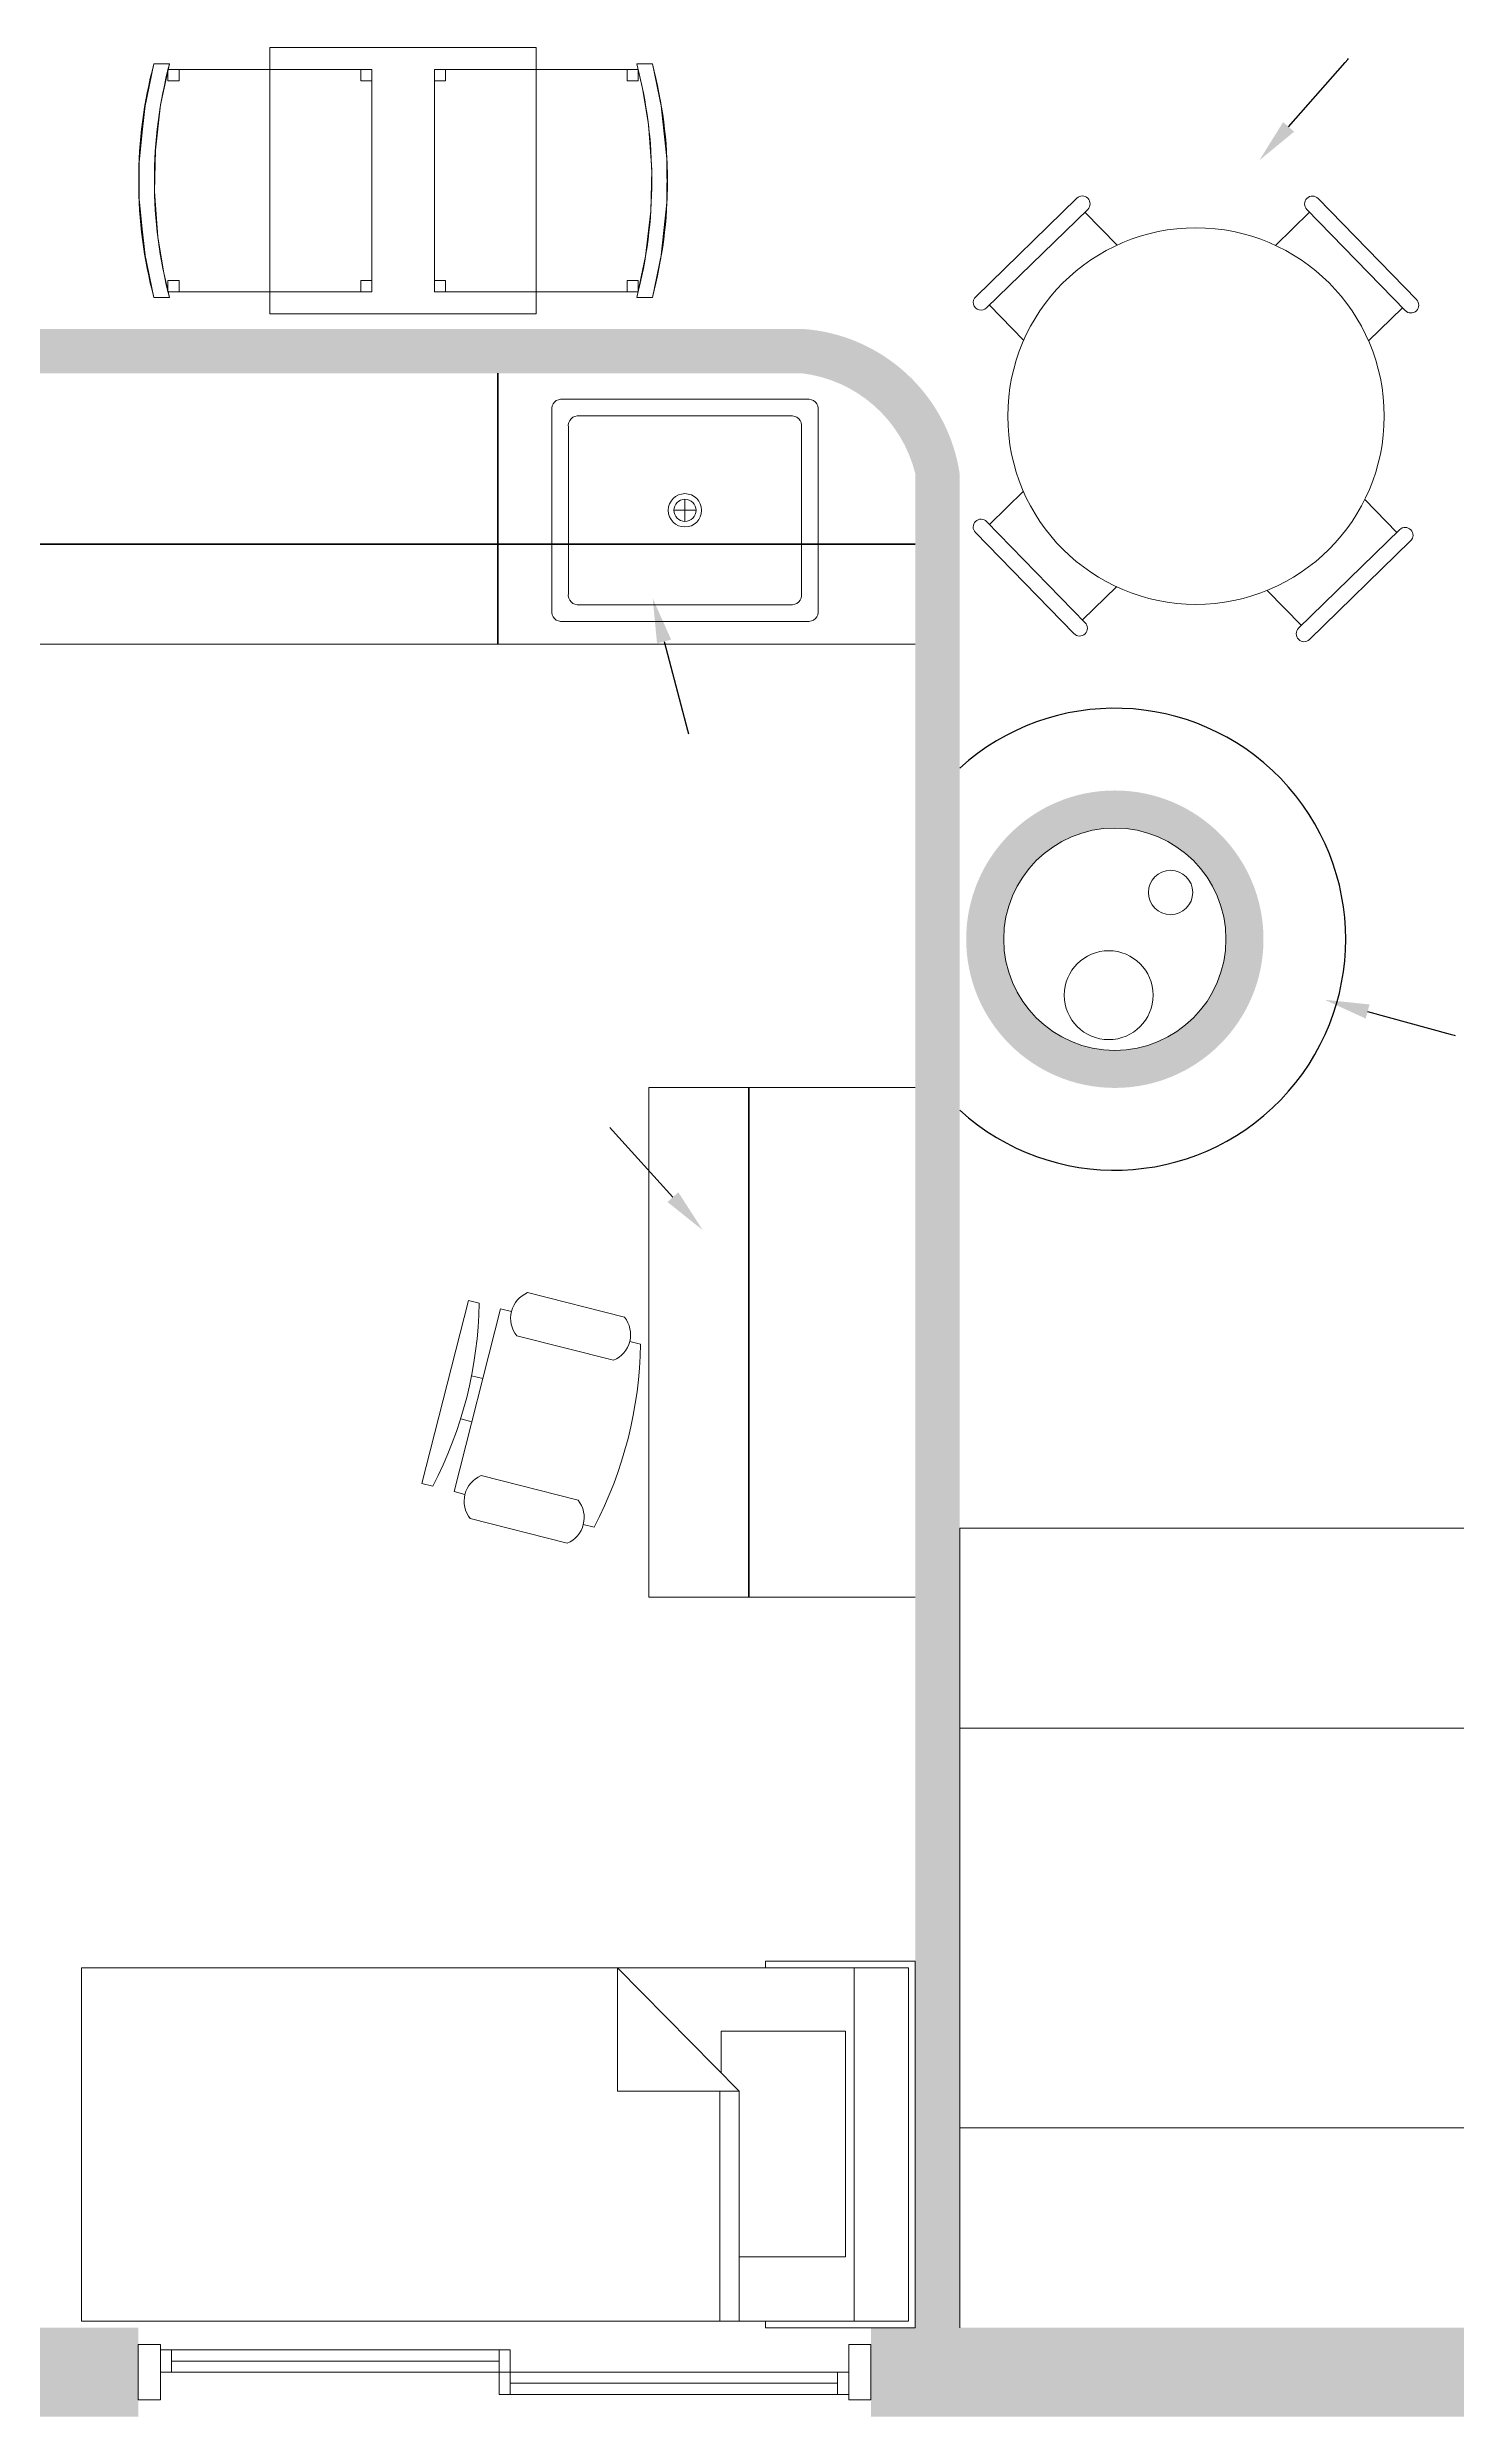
# Model space of a CAD drawing. Header units: inches. Extents: x 537 to 4774, y -1781 to 1418.
# Drawn here: x 3786 to 4104, y -1072 to -539 of the extents above; entities that cross this region are included whole.
import ezdxf
from ezdxf import colors
from ezdxf.entities.mleader import LeaderData, LeaderLine
from ezdxf.math import Vec2, Vec3

# ---------------------------------------------------------------- set-up
doc = ezdxf.new("R2010")
doc.units = ezdxf.units.IN
doc.header["$MEASUREMENT"] = 0
doc.layers.add('01-Text 1 150 int', color=250, linetype='Continuous')
for name, color, linetype, lineweight, true_color in [('DOOR WINDOW 1 150', 7, 'Continuous', 13, 0x666666), ('FURNITURE K 1 150', 7, 'Continuous', 13, 0x93979a), ('HATCH K 1 150', 7, 'Continuous', 0, 0xc9c9c9)]:
    doc.layers.add(name, color=color, linetype=linetype, lineweight=lineweight, true_color=true_color)
doc.layers.add('SEGMENTED 1 150', color=253, linetype='Continuous', lineweight=35)
doc.layers.add('WALL 1 150', color=7, linetype='Continuous', lineweight=25)
doc.styles.add('ATTR', font='romans.shx', dxfattribs={"width": 0.8, "height": 1.44008})
doc.styles.get("Standard").update_dxf_attribs({"font": 'arial.ttf'})

# ---------------------------------------------------------------- blocks, each defined once
blk = doc.blocks.new('UTILITY_SINK')
for p, q in [((-0.999995, -10), (1.000005, -10)), ((0.000005, -11), (0.000005, -9))]:
    blk.add_line(p, q)
for points in [[(-10.999995, 0), (10.999995, 0)], [(-11.999995, -19), (-11.999995, -1)], [(-9.499995, -1.5), (9.499995, -1.5)], [(11.999995, -1), (11.999995, -19)], [(-10.499995, -17.5), (-10.499995, -2.5)], [(10.499995, -2.5), (10.499995, -17.5)], [(9.499995, -18.5), (-9.499995, -18.5)], [(10.999995, -20), (-10.999995, -20)]]:
    blk.add_lwpolyline(points)
for radius in [1.5, 1]:
    blk.add_circle((0.000005, -10), radius)
for centre, start, end in [((-11.124995, -0.875), 81.8699, 188.1301), ((11.124995, -0.875), 351.8699, 98.1301), ((-9.624995, -2.375), 81.8699, 188.1301), ((9.624995, -2.375), 351.8699, 98.1301), ((-11.124995, -19.125), 171.8699, 278.1301), ((-9.624995, -17.625), 171.8699, 278.1301), ((9.624995, -17.625), 261.8699, 8.130102), ((11.124995, -19.125), 261.8699, 8.130102)]:
    blk.add_arc(centre, 0.883883, start, end)
at = {"style": 'ATTR', "width": 0.8, "flags": 9}
blk.add_attdef('ESTCODE', (0, 0), '', height=0.000048, dxfattribs=at)
blk = doc.blocks.new('FOLDING_BED')
at = {"linetype": 'Continuous'}
for p, q in [((0.75, -0.75), (40.5, -0.75)), ((0.75, -0.75), (0.75, -16.875)), ((40.5, -0.75), (40.5, -16.875)), ((7.995, -19.835), (7.995, -7.8672)), ((7.9984, -7.875), (33.375, -7.875)), ((33.375, -7.875), (33.375, -21.875)), ((0.7512, -19.835), (26.6165, -19.835)), ((26.6165, -19.835), (26.6165, -33.515)), ((40.5015, -33.515), (26.6165, -19.835)), ((26.6165, -21.995), (0.7512, -21.995)), ((33.375, -21.875), (28.687, -21.875)), ((26.6165, -33.515), (40.5015, -33.515))]:
    blk.add_line(p, q, dxfattribs=at)
blk.add_lwpolyline([(0.75, -16.875), (0, -16.875), (0, 0), (41.25, 0), (41.25, -16.875), (40.5, -16.875)], dxfattribs=at)
blk.add_lwpolyline([(0.75, -93.87503), (0.75, -6.875), (40.5, -6.875), (40.5, -93.87503)], close=True, dxfattribs=at)
at = {"style": 'ATTR', "width": 0.8, "flags": 9}
blk.add_attdef('ESTCODE', (0, 0), '', height=0.02407, dxfattribs=at)
blk = doc.blocks.new('DESK_CHAIR')
at = {"linetype": 'Continuous'}
for p, q in [((-8.5, 0), (-8.5, -1)), ((-8.5, 0), (8.5, 0)), ((8.5, 0), (8.5, -1)), ((-2, -3), (-2, -1.9355)), ((2, -1.9576), (2, -3)), ((-8.5, -3), (-8.5, -4)), ((-8.5, -3), (8.5, -3)), ((8.5, -3), (8.5, -4)), ((-10.5, -5), (-10.5, -14)), ((-6.5, -14), (-6.5, -5)), ((6.5, -5), (6.5, -14)), ((10.5, -14), (10.5, -5)), ((-8.5, -15), (-8.5, -16)), ((8.5, -15), (8.5, -16))]:
    blk.add_line(p, q, dxfattribs=at)
for centre, radius, start, end in [((0, 34.625), 36.625, 256.5803, 283.4197), ((-8.5, -6.5), 2.5, 36.8699, 143.1301), ((8.5, -6.5), 2.5, 36.8699, 143.1301), ((-8.5, -12.5), 2.5, 216.8699, 323.1301), ((8.5, -12.5), 2.5, 216.8699, 323.1301), ((0, 19.625), 36.625, 256.5803, 283.4197)]:
    blk.add_arc(centre, radius, start, end, dxfattribs=at)
at = {"style": 'ATTR', "width": 0.8, "flags": 9}
blk.add_attdef('ESTCODE', (0, 0), '', height=0.0042, dxfattribs=at)
blk = doc.blocks.new('48_ROUND_DINING_TABLE')
at = {"linetype": 'Continuous'}
for p, q in [((-9, 30.500002), (9, 30.500002)), ((-9, 28.500002), (9, 28.500002)), ((-8.5, 28.500002), (-8.5, 22.461628)), ((8.5, 28.500002), (8.5, 22.456048)), ((-30.5, 8.499998), (-30.5, -9.500002)), ((-28.5, 8.499998), (-28.5, -9.500002)), ((-28.5, 7.999998), (-22.6333, 7.999998)), ((28.5, 7.999998), (22.6216, 7.999998)), ((28.5, 8.499998), (28.5, -9.500002)), ((30.5, 8.499998), (30.5, -9.500002)), ((-28.5, -9.000002), (-22.2475, -9.000002)), ((28.5, -9.000002), (22.2585, -9.000002)), ((-8.5, -28.500002), (-8.5, -22.441392)), ((8.5, -28.500002), (8.5, -22.451162)), ((-9, -28.500002), (9, -28.500002)), ((-9, -30.500002), (9, -30.500002))]:
    blk.add_line(p, q, dxfattribs=at)
blk.add_circle((0, -0.000002), 24, dxfattribs=at)
for centre, start, end in [((-9, 29.500002), 90, 270), ((9, 29.500002), 270, 90), ((-29.5, 8.499998), 0, 180), ((29.5, 8.499998), 0.0000025, 180), ((-29.5, -9.500002), 180, 0), ((29.5, -9.500002), 180, 0.0000025), ((-9, -29.500002), 90, 270), ((9, -29.500002), 270, 90)]:
    blk.add_arc(centre, 1, start, end, dxfattribs=at)
at = {"style": 'ATTR', "width": 0.8, "flags": 9}
blk.add_attdef('ESTCODE', (0, 0), '', height=0.01525, dxfattribs=at)

msp = doc.modelspace()

# ---------------------------------------------------------------- hatches: boundary and pattern name
at = {"layer": 'WALL 1 150'}
h = msp.add_hatch(color=256, dxfattribs=at)
h.paths.add_polyline_path([(4121.6, -1052.3), (4121.6, -1072.3), (3971.6, -1072.3), (3971.6, -1052.3), (3981.6, -1052.3)])
h.paths.add_polyline_path([(3806.6, -1052.3), (3806.6, -1072.3), (3536.6, -1072.3), (3536.6, -1052.3)])
h.paths.add_polyline_path([(3991.6, -634.87), (3991.6, -1052.3), (3981.6, -1052.3), (3981.6, -969.8), (3981.6, -634.87, 0.311785), (3956.05, -612.3), (3542.53, -612.3), (3542.53, -679.92), (3535.03, -679.92), (3535.03, -602.3), (3956.05, -602.3, -0.35244)])
h.paths.add_polyline_path([(3692.28, -779.92), (3692.28, -787.42), (3544.1, -787.42), (3544.1, -1052.3), (3536.6, -1052.3), (3536.6, -779.92)], flags=17)
h.paths.add_polyline_path([(3371.6, -1052.3), (3371.6, -1072.3), (3221.6, -1072.3), (3221.6, -1052.3)])
h = msp.add_hatch(color=256, dxfattribs=at)
edge = h.paths.add_edge_path()
edge.add_arc((4026.55, -739.7), 33.48, 90, 450, ccw=False)
edge = h.paths.add_edge_path(flags=16)
edge.add_arc((4026.55, -739.7), 25.03, 90, 450, ccw=False)

# ---------------------------------------------------------------- linework, layer by layer
at = {"layer": 'DOOR WINDOW 1 150', "linetype": 'Continuous'}
for p, q in [((3814.1, -1062.3), (3814.1, -1057.3)), ((3814.1, -1059.8), (3887.85, -1059.8)), ((3887.85, -1062.3), (3887.85, -1057.3)), ((3890.35, -1067.3), (3890.35, -1062.3)), ((3890.35, -1064.8), (3964.1, -1064.8)), ((3964.1, -1067.3), (3964.1, -1062.3))]:
    msp.add_line(p, q, dxfattribs=at)
for points in [[(3811.6, -1056.05), (3806.6, -1056.05), (3806.6, -1068.55), (3811.6, -1068.55)], [(3966.6, -1056.05), (3971.6, -1056.05), (3971.6, -1068.55), (3966.6, -1068.55)], [(3811.6, -1062.3), (3811.6, -1057.3), (3890.35, -1057.3), (3890.35, -1062.3)], [(3887.85, -1067.3), (3887.85, -1062.3), (3966.6, -1062.3), (3966.6, -1067.3)]]:
    msp.add_lwpolyline(points, close=True, dxfattribs=at)
at = {"layer": 'FURNITURE K 1 150'}
for p, q in [((3981.6, -673.29), (3692.35, -673.29)), ((3921.6, -773.05), (3921.6, -887.82)), ((3921.6, -773.05), (3981.6, -773.05)), ((3991.6, -1052.3), (3991.6, -872.3)), ((4111.6, -872.3), (3991.6, -872.3)), ((3921.6, -887.82), (3981.6, -887.82)), ((4111.6, -917.3), (3991.6, -917.3)), ((3991.6, -1007.3), (4111.6, -1007.3))]:
    msp.add_line(p, q, dxfattribs=at)
for centre, radius in [((4026.55, -739.7), 25.03), ((4039.1, -729.18), 5), ((4025.17, -752.3), 10)]:
    msp.add_circle(centre, radius, dxfattribs=at)
at = {"layer": 'HATCH K 1 150'}
for p, q in [((3808.19, -551.45, 47.5), (3810.11, -542.63, 47.5)), ((3810.11, -542.63, 47.5), (3813.63, -542.63, 47.5)), ((3813.63, -542.63), (3810.11, -542.63)), ((3813.63, -542.63, 47.5), (3811.64, -551.9, 47.5)), ((3813.63, -542.63, 47.5), (3811.64, -551.9, 47.5)), ((3896.25, -538.93), (3836.25, -538.93)), ((3836.25, -538.93), (3836.25, -598.93)), ((3856.7, -543.93), (3836.25, -543.93)), ((3859.2, -543.93, 47.5), (3859.2, -593.93, 47.5)), ((3859.2, -543.93), (3859.2, -593.93)), ((3873.29, -593.93, 47.5), (3873.29, -543.93, 47.5)), ((3873.29, -593.93), (3873.29, -543.93)), ((3896.25, -543.93, 47.5), (3875.79, -543.93)), ((3896.25, -598.93), (3896.25, -538.93)), ((3896.25, -543.93, 47.5), (3919.2, -543.93, 47.5)), ((3896.25, -543.93), (3919.2, -543.93)), ((3920.16, -548.16, 50), (3918.86, -542.63, 50)), ((3920.16, -548.16, 50), (3918.86, -542.63, 50)), ((3918.86, -542.63, 50), (3922.39, -542.63, 50)), ((3918.86, -542.63, 2.5), (3922.39, -542.63, 2.5)), ((3922.39, -542.63, 50), (3924.53, -552.81, 50)), ((3921.49, -556.25, 50), (3920.16, -548.16, 50)), ((3921.49, -556.25, 50), (3920.16, -548.16, 50)), ((3806.82, -563.92, 47.5), (3808.19, -551.45, 47.5)), ((3811.64, -551.9, 47.5), (3810.45, -562.08, 47.5)), ((3811.64, -551.9, 47.5), (3810.45, -562.08, 47.5)), ((3924.53, -552.81, 50), (3925.71, -564.79, 50)), ((3922.24, -566.46, 50), (3921.49, -556.25, 50)), ((3922.24, -566.46, 50), (3921.49, -556.25, 50)), ((3806.78, -573.07, 47.5), (3806.82, -563.92, 47.5)), ((3810.45, -562.08, 47.5), (3810.25, -571.4, 47.5)), ((3810.45, -562.08, 47.5), (3810.25, -571.4, 47.5)), ((3925.71, -564.79, 50), (3925.67, -573.94, 50)), ((3922.05, -575.79, 50), (3922.24, -566.46, 50)), ((3922.05, -575.79, 50), (3922.24, -566.46, 50)), ((3807.97, -585.05, 47.5), (3806.78, -573.07, 47.5)), ((3810.25, -571.4, 47.5), (3811, -581.61, 47.5)), ((3810.25, -571.4, 47.5), (3811, -581.61, 47.5)), ((3920.86, -585.96, 50), (3922.05, -575.79, 50)), ((3920.86, -585.96, 50), (3922.05, -575.79, 50)), ((3925.67, -573.94, 50), (3924.3, -586.41, 50)), ((3810.11, -595.23, 47.5), (3807.97, -585.05, 47.5)), ((3811, -581.61, 47.5), (3812.33, -589.7, 47.5)), ((3811, -581.61, 47.5), (3812.33, -589.7, 47.5)), ((3918.86, -595.23, 50), (3920.86, -585.96, 50)), ((3918.86, -595.23, 50), (3920.86, -585.96, 50)), ((3924.3, -586.41, 50), (3922.39, -595.23, 50)), ((3812.33, -589.7, 47.5), (3813.63, -595.23, 47.5)), ((3812.33, -589.7, 47.5), (3813.63, -595.23, 47.5)), ((3813.63, -595.23, 47.5), (3810.11, -595.23, 47.5)), ((3813.63, -595.23), (3810.11, -595.23)), ((3856.7, -593.93), (3836.25, -593.93)), ((3896.25, -593.93, 47.5), (3875.79, -593.93)), ((3919.2, -593.93, 47.5), (3896.25, -593.93, 47.5)), ((3919.2, -593.93), (3896.25, -593.93)), ((3922.39, -595.23, 50), (3918.86, -595.23, 50)), ((3918.86, -595.23, 2.5), (3922.39, -595.23, 2.5)), ((3896.25, -598.93), (3836.25, -598.93))]:
    msp.add_line(p, q, dxfattribs=at)
for centre, start, end in [((3909.88, -568.93), 165.2322, 194.7678), ((3913.4, -568.93), 165.2322, 194.7678), ((3819.09, -568.93, 2.5), 345.2322, 14.7678), ((3822.61, -568.93, 2.5), 345.2322, 14.7678)]:
    msp.add_arc(centre, 103.18, start, end, dxfattribs=at)
for points, invisible_edges in [([(3813.63, -542.63, 47.5), (3811.64, -551.9, 47.5), (3807.97, -552.81, 47.5), (3810.11, -542.63, 47.5)], 2), ([(3807.97, -552.81, 92.5), (3811.64, -551.9, 92.5), (3813.63, -542.63, 92.5), (3810.11, -542.63, 92.5)], 3), ([(3811.64, -551.9, 47.5), (3813.29, -543.93, 47.5), (3859.2, -543.93, 47.5), (3859.2, -593.93, 47.5)], 8), ([(3836.25, -543.93), (3813.29, -543.93, 50), (3811.64, -551.9, 50), (3859.2, -593.93, 50)], 12), ([(3873.29, -543.93, 47.5), (3920.16, -548.16, 47.5), (3921.49, -556.25, 47.5), (3873.29, -543.93, 47.5)], 5), ([(3873.29, -543.93, 47.5), (3921.49, -556.25, 47.5), (3922.24, -566.46, 47.5), (3873.29, -543.93, 47.5)], 5), ([(3896.25, -593.93, 50), (3919.2, -593.93, 50), (3920.86, -585.96, 50), (3873.29, -543.93, 50)], 12), ([(3873.29, -543.93, 50), (3922.05, -575.79, 50), (3922.24, -566.46, 50), (3873.29, -543.93, 50)], 5), ([(3920.86, -585.96, 52.5), (3922.05, -575.79, 52.5), (3873.29, -543.93, 52.5), (3920.86, -585.96, 52.5)], 6), ([(3896.25, -543.93, 47.5), (3919.2, -543.93, 47.5), (3920.16, -548.16, 47.5), (3896.25, -543.93, 47.5)], 4), ([(3920.16, -548.16, 50), (3919.2, -543.93, 50), (3896.25, -543.93, 50)], 12), ([(3920.16, -548.16, 50), (3918.86, -542.63, 50), (3922.39, -542.63, 50), (3920.16, -548.16, 50)], 4), ([(3922.39, -542.63, 95), (3918.86, -542.63, 95), (3920.16, -548.16, 95)], 12), ([(3921.49, -556.25, 50), (3920.16, -548.16, 50), (3922.39, -542.63, 50), (3924.3, -551.45, 50)], 10), ([(3810.45, -562.08, 47.5), (3806.78, -564.79, 47.5), (3807.97, -552.81, 47.5), (3811.64, -551.9, 47.5)], 5), ([(3811.64, -551.9, 50), (3810.45, -562.08, 50), (3859.2, -593.93, 50), (3811.64, -551.9, 50)], 6), ([(3924.3, -551.45, 95), (3921.49, -556.25, 95), (3922.24, -566.46, 95), (3925.67, -563.92, 95)], 5), ([(3806.82, -573.94, 92.5), (3810.25, -571.4, 92.5), (3810.45, -562.08, 92.5), (3806.78, -564.79, 92.5)], 5), ([(3859.2, -593.93, 50), (3810.45, -562.08, 50), (3810.25, -571.4, 50), (3859.2, -593.93, 50)], 5), ([(3925.67, -563.92, 95), (3922.24, -566.46, 95), (3922.05, -575.79, 95), (3925.71, -573.07, 95)], 5), ([(3808.19, -586.41, 92.5), (3811, -581.61, 92.5), (3810.25, -571.4, 92.5), (3806.82, -573.94, 92.5)], 5), ([(3859.2, -593.93, 47.5), (3811, -581.61, 47.5), (3810.25, -571.4, 47.5), (3859.2, -593.93, 47.5)], 5), ([(3922.05, -575.79, 50), (3925.71, -573.07, 50), (3924.53, -585.05, 50), (3920.86, -585.96, 50)], 5), ([(3811, -581.61, 47.5), (3812.33, -589.7, 47.5), (3810.11, -595.23, 47.5), (3808.19, -586.41, 47.5)], 10), ([(3859.2, -593.93, 47.5), (3812.33, -589.7, 47.5), (3811, -581.61, 47.5), (3859.2, -593.93, 47.5)], 5), ([(3918.86, -595.23, 50), (3920.86, -585.96, 50), (3924.53, -585.05, 50), (3922.39, -595.23, 50)], 2), ([(3924.53, -585.05, 95), (3920.86, -585.96, 95), (3918.86, -595.23, 95), (3922.39, -595.23, 95)], 3), ([(3812.33, -589.7, 47.5), (3813.63, -595.23, 47.5), (3810.11, -595.23, 47.5), (3812.33, -589.7, 47.5)], 4), ([(3810.11, -595.23, 92.5), (3813.63, -595.23, 92.5), (3812.33, -589.7, 92.5)], 12), ([(3836.25, -593.93, 47.5), (3813.29, -593.93, 47.5), (3812.33, -589.7, 47.5), (3836.25, -593.93, 47.5)], 4)]:
    msp.add_3dface(points, dxfattribs=dict(at, invisible_edges=invisible_edges))
for points in [[(3815.79, -543.93), (3813.29, -543.93), (3813.29, -543.93, 47.5), (3815.79, -543.93, 47.5)], [(3815.79, -543.93), (3815.79, -543.93), (3813.29, -543.93), (3815.79, -543.93)], [(3813.29, -543.93), (3813.29, -546.43), (3813.29, -546.43, 47.5), (3813.29, -543.93, 47.5)], [(3815.79, -543.93), (3815.79, -546.43), (3813.29, -546.43), (3813.29, -543.93)], [(3813.29, -543.93, 47.5), (3813.29, -543.93, 47.5), (3813.29, -546.43, 47.5)], [(3813.29, -543.93, 47.5), (3815.79, -543.93, 47.5), (3815.79, -546.43, 47.5), (3813.29, -546.43, 47.5)], [(3815.79, -546.43), (3815.79, -543.93), (3815.79, -543.93, 47.5), (3815.79, -546.43, 47.5)], [(3815.79, -546.43), (3815.79, -546.43), (3815.79, -543.93), (3815.79, -546.43)], [(3859.2, -543.93), (3856.7, -543.93), (3856.7, -543.93, 47.5), (3859.2, -543.93, 47.5)], [(3859.2, -543.93), (3859.2, -543.93), (3856.7, -543.93), (3859.2, -543.93)], [(3856.7, -543.93), (3856.7, -546.43), (3856.7, -546.43, 47.5), (3856.7, -543.93, 47.5)], [(3859.2, -543.93), (3859.2, -546.43), (3856.7, -546.43), (3856.7, -543.93)], [(3856.7, -543.93, 47.5), (3856.7, -543.93, 47.5), (3856.7, -546.43, 47.5)], [(3856.7, -543.93, 47.5), (3859.2, -543.93, 47.5), (3859.2, -546.43, 47.5), (3856.7, -546.43, 47.5)], [(3859.2, -546.43), (3859.2, -543.93), (3859.2, -543.93, 47.5), (3859.2, -546.43, 47.5)], [(3859.2, -546.43), (3859.2, -546.43), (3859.2, -543.93), (3859.2, -546.43)], [(3873.29, -543.93), (3873.29, -546.43), (3873.29, -546.43, 47.5), (3873.29, -543.93, 47.5)], [(3873.29, -543.93), (3873.29, -543.93), (3873.29, -546.43), (3873.29, -543.93)], [(3873.29, -546.43), (3873.29, -543.93), (3875.79, -543.93), (3875.79, -546.43)], [(3873.29, -543.93), (3873.29, -543.93, 47.5), (3875.79, -543.93, 47.5), (3875.79, -543.93)], [(3875.79, -546.43, 47.5), (3873.29, -546.43, 47.5), (3873.29, -543.93, 47.5), (3875.79, -543.93, 47.5)], [(3875.79, -546.43), (3875.79, -543.93), (3875.79, -543.93, 47.5), (3875.79, -546.43, 47.5)], [(3875.79, -543.93), (3875.79, -543.93), (3875.79, -543.93, 47.5)], [(3875.79, -546.43, 47.5), (3875.79, -546.43, 47.5), (3875.79, -543.93, 47.5)], [(3916.7, -543.93, 2.5), (3916.7, -546.43, 2.5), (3916.7, -546.43, 50), (3916.7, -543.93, 50)], [(3916.7, -543.93, 2.5), (3916.7, -543.93, 2.5), (3916.7, -546.43, 2.5), (3916.7, -543.93, 2.5)], [(3916.7, -546.43, 2.5), (3916.7, -543.93, 2.5), (3919.2, -543.93, 2.5), (3919.2, -546.43, 2.5)], [(3916.7, -543.93, 2.5), (3916.7, -543.93, 50), (3919.2, -543.93, 50), (3919.2, -543.93, 2.5)], [(3919.2, -546.43, 50), (3916.7, -546.43, 50), (3916.7, -543.93, 50), (3919.2, -543.93, 50)], [(3919.2, -546.43, 2.5), (3919.2, -543.93, 2.5), (3919.2, -543.93, 50), (3919.2, -546.43, 50)], [(3919.2, -543.93, 2.5), (3919.2, -543.93, 2.5), (3919.2, -543.93, 50)], [(3919.2, -546.43, 50), (3919.2, -546.43, 50), (3919.2, -543.93, 50)], [(3813.29, -546.43), (3813.29, -546.43), (3813.29, -546.43, 47.5)], [(3815.79, -546.43), (3815.79, -546.43, 47.5), (3813.29, -546.43, 47.5), (3813.29, -546.43)], [(3856.7, -546.43), (3856.7, -546.43), (3856.7, -546.43, 47.5)], [(3859.2, -546.43), (3859.2, -546.43, 47.5), (3856.7, -546.43, 47.5), (3856.7, -546.43)], [(3873.29, -546.43), (3875.79, -546.43), (3875.79, -546.43, 47.5), (3873.29, -546.43, 47.5)], [(3873.29, -546.43), (3873.29, -546.43), (3875.79, -546.43), (3873.29, -546.43)], [(3916.7, -546.43, 2.5), (3919.2, -546.43, 2.5), (3919.2, -546.43, 50), (3916.7, -546.43, 50)], [(3916.7, -546.43, 2.5), (3916.7, -546.43, 2.5), (3919.2, -546.43, 2.5), (3916.7, -546.43, 2.5)], [(3815.79, -591.43), (3813.29, -591.43), (3813.29, -591.43, 47.5), (3815.79, -591.43, 47.5)], [(3815.79, -591.43), (3815.79, -591.43), (3813.29, -591.43), (3815.79, -591.43)], [(3813.29, -591.43), (3813.29, -593.93), (3813.29, -593.93, 47.5), (3813.29, -591.43, 47.5)], [(3815.79, -591.43), (3815.79, -593.93), (3813.29, -593.93), (3813.29, -591.43)], [(3813.29, -591.43, 47.5), (3813.29, -591.43, 47.5), (3813.29, -593.93, 47.5)], [(3813.29, -591.43, 47.5), (3815.79, -591.43, 47.5), (3815.79, -593.93, 47.5), (3813.29, -593.93, 47.5)], [(3815.79, -593.93), (3815.79, -591.43), (3815.79, -591.43, 47.5), (3815.79, -593.93, 47.5)], [(3815.79, -593.93), (3815.79, -593.93), (3815.79, -591.43), (3815.79, -593.93)], [(3859.2, -591.43), (3856.7, -591.43), (3856.7, -591.43, 47.5), (3859.2, -591.43, 47.5)], [(3859.2, -591.43), (3859.2, -591.43), (3856.7, -591.43), (3859.2, -591.43)], [(3856.7, -591.43), (3856.7, -593.93), (3856.7, -593.93, 47.5), (3856.7, -591.43, 47.5)], [(3859.2, -591.43), (3859.2, -593.93), (3856.7, -593.93), (3856.7, -591.43)], [(3856.7, -591.43, 47.5), (3856.7, -591.43, 47.5), (3856.7, -593.93, 47.5)], [(3856.7, -591.43, 47.5), (3859.2, -591.43, 47.5), (3859.2, -593.93, 47.5), (3856.7, -593.93, 47.5)], [(3859.2, -593.93), (3859.2, -591.43), (3859.2, -591.43, 47.5), (3859.2, -593.93, 47.5)], [(3859.2, -593.93), (3859.2, -593.93), (3859.2, -591.43), (3859.2, -593.93)], [(3873.29, -591.43), (3873.29, -593.93), (3873.29, -593.93, 47.5), (3873.29, -591.43, 47.5)], [(3873.29, -591.43), (3873.29, -591.43), (3873.29, -593.93), (3873.29, -591.43)], [(3873.29, -593.93), (3873.29, -591.43), (3875.79, -591.43), (3875.79, -593.93)], [(3873.29, -591.43), (3873.29, -591.43, 47.5), (3875.79, -591.43, 47.5), (3875.79, -591.43)], [(3875.79, -593.93, 47.5), (3873.29, -593.93, 47.5), (3873.29, -591.43, 47.5), (3875.79, -591.43, 47.5)], [(3875.79, -593.93), (3875.79, -591.43), (3875.79, -591.43, 47.5), (3875.79, -593.93, 47.5)], [(3875.79, -591.43), (3875.79, -591.43), (3875.79, -591.43, 47.5)], [(3875.79, -593.93, 47.5), (3875.79, -593.93, 47.5), (3875.79, -591.43, 47.5)], [(3916.7, -591.43, 2.5), (3916.7, -593.93, 2.5), (3916.7, -593.93, 50), (3916.7, -591.43, 50)], [(3916.7, -591.43, 2.5), (3916.7, -591.43, 2.5), (3916.7, -593.93, 2.5), (3916.7, -591.43, 2.5)], [(3916.7, -593.93, 2.5), (3916.7, -591.43, 2.5), (3919.2, -591.43, 2.5), (3919.2, -593.93, 2.5)], [(3916.7, -591.43, 2.5), (3916.7, -591.43, 50), (3919.2, -591.43, 50), (3919.2, -591.43, 2.5)], [(3919.2, -593.93, 50), (3916.7, -593.93, 50), (3916.7, -591.43, 50), (3919.2, -591.43, 50)], [(3919.2, -593.93, 2.5), (3919.2, -591.43, 2.5), (3919.2, -591.43, 50), (3919.2, -593.93, 50)], [(3919.2, -591.43, 2.5), (3919.2, -591.43, 2.5), (3919.2, -591.43, 50)], [(3919.2, -593.93, 50), (3919.2, -593.93, 50), (3919.2, -591.43, 50)], [(3813.29, -593.93), (3813.29, -593.93), (3813.29, -593.93, 47.5)], [(3815.79, -593.93), (3815.79, -593.93, 47.5), (3813.29, -593.93, 47.5), (3813.29, -593.93)], [(3856.7, -593.93), (3856.7, -593.93), (3856.7, -593.93, 47.5)], [(3859.2, -593.93), (3859.2, -593.93, 47.5), (3856.7, -593.93, 47.5), (3856.7, -593.93)], [(3873.29, -593.93), (3875.79, -593.93), (3875.79, -593.93, 47.5), (3873.29, -593.93, 47.5)], [(3873.29, -593.93), (3873.29, -593.93), (3875.79, -593.93), (3873.29, -593.93)], [(3916.7, -593.93, 2.5), (3919.2, -593.93, 2.5), (3919.2, -593.93, 50), (3916.7, -593.93, 50)], [(3916.7, -593.93, 2.5), (3916.7, -593.93, 2.5), (3919.2, -593.93, 2.5), (3916.7, -593.93, 2.5)]]:
    msp.add_3dface(points, dxfattribs=at)
at = {"layer": 'SEGMENTED 1 150'}
for p, q in [((3887.58, -612.3), (3887.58, -673.29)), ((3981.6, -650.79), (3692.35, -650.79)), ((3944.1, -887.82), (3944.1, -773.05))]:
    msp.add_line(p, q, dxfattribs=at)
at = {"layer": 'WALL 1 150'}
msp.add_line((3887.58, -650.79), (3887.58, -612.3), dxfattribs=at)
msp.add_arc((4026.55, -739.7), 51.99, 227.761, 132.239, dxfattribs=at)

# ---------------------------------------------------------------- block references
at = {"layer": 'FURNITURE K 1 150', "xscale": -2.5, "yscale": 2.5, "zscale": 2.5}
msp.add_blockref('UTILITY_SINK', (3929.72, -618.15), dxfattribs=at)
at = {"layer": 'FURNITURE K 1 150'}
for name, p, xscale, yscale, zscale, rotation in [('DESK_CHAIR', (3875.72, -841.63), -2.5, 2.5, 2.5, 75.75314502543858), ('FOLDING_BED', (3981.6, -1052.3), -1.999999999999887, 1.999999999999887, 1.999999999999887, 270)]:
    msp.add_blockref(name, p, dxfattribs=dict(at, xscale=xscale, yscale=yscale, zscale=zscale, rotation=rotation))
at = {"layer": 'HATCH K 1 150', "xscale": -1.766252610704355, "yscale": 1.766252610704355, "zscale": 1.766252610704355, "rotation": 314.2589520376615}
msp.add_blockref('48_ROUND_DINING_TABLE', (4044.82, -621.93), dxfattribs=at)

# ---------------------------------------------------------------- leaders
at = {"layer": '01-Text 1 150 int'}
ml = msp.add_multileader_mtext('Standard', dxfattribs=at)
ml.set_content('', color=256)
ml.set_leader_properties(color=256)
ml.build(insert=Vec2(0, 0))
ml.multileader.update_dxf_attribs({"text_right_attachment_type": 6, "dogleg_length": 0.36, "arrow_head_size": 10})
ctx = ml.context
ctx.base_point, ctx.char_height, ctx.arrow_head_size, ctx.landing_gap_size, ctx.plane_origin, ctx.plane_x_axis, ctx.plane_y_axis = Vec3(4079.48, -541.44), 0.45, 10, 0.225, Vec3(4059.1, -564.35), Vec3(-0.659136, -0.752024), Vec3(0.752024, -0.659136)
ctx.right_attachment, ctx.text_align_type = 6, 2
notes = []
notes.append((ctx, [(0, (1, 1, 0), (4078.42, -542.31), (0.659136, 0.752024), 0.9, [(0, [(4059.1, -564.35)], 0, [])])]))
ctx.mtext.insert, ctx.mtext.text_direction, ctx.mtext.rotation, ctx.mtext.alignment, ctx.mtext.flow_direction = Vec3(4079.5, -541.76), Vec3(-0.659136, -0.752024), 3.99272, 3, 5
ml = msp.add_multileader_mtext('Standard', dxfattribs=at)
ml.set_content('', color=256)
ml.set_leader_properties(color=256)
ml.build(insert=Vec2(0, 0))
ml.multileader.update_dxf_attribs({"text_right_attachment_type": 6, "dogleg_length": 0.36, "arrow_head_size": 10})
ctx = ml.context
ctx.base_point, ctx.char_height, ctx.arrow_head_size, ctx.landing_gap_size, ctx.plane_origin, ctx.plane_x_axis, ctx.plane_y_axis = Vec3(3930.55, -693.48), 0.45, 10, 0.225, Vec3(3922.47, -663.01), Vec3(0.279424, -0.960168), Vec3(0.960168, 0.279424)
ctx.right_attachment = 6
notes.append((ctx, [(0, (1, 1, 0), (3930.3, -692.62), (0.279424, -0.960168), 0.9, [(0, [(3922.47, -663.01)], 0, [])])]))
ctx.mtext.insert, ctx.mtext.text_direction, ctx.mtext.rotation, ctx.mtext.flow_direction = Vec3(3930.83, -693.63), Vec3(0.279424, -0.960168), 4.995583, 5
ml = msp.add_multileader_mtext('Standard', dxfattribs=at)
ml.set_content('', color=256)
ml.set_leader_properties(color=256)
ml.build(insert=Vec2(0, 0))
ml.multileader.update_dxf_attribs({"text_right_attachment_type": 6, "dogleg_length": 0.36, "arrow_head_size": 10})
ctx = ml.context
ctx.base_point, ctx.char_height, ctx.arrow_head_size, ctx.landing_gap_size, ctx.plane_origin, ctx.plane_x_axis, ctx.plane_y_axis = Vec3(4102.97, -761.32), 0.45, 10, 0.225, Vec3(4073.83, -753.34), Vec3(0.964508, -0.264054), Vec3(0.264054, 0.964508)
ctx.right_attachment = 6
notes.append((ctx, [(0, (1, 1, 0), (4102.1, -761.08), (0.964508, -0.264054), 0.9, [(0, [(4073.83, -753.34)], 0, [])])]))
ctx.mtext.insert, ctx.mtext.text_direction, ctx.mtext.rotation, ctx.mtext.flow_direction = Vec3(4103.13, -761.59), Vec3(-0.964508, 0.264054), 2.87437, 5
ml = msp.add_multileader_mtext('Standard', dxfattribs=at)
ml.set_content('', color=256)
ml.set_leader_properties(color=256)
ml.build(insert=Vec2(0, 0))
ml.multileader.update_dxf_attribs({"text_right_attachment_type": 6, "dogleg_length": 0.36, "arrow_head_size": 10})
ctx = ml.context
ctx.base_point, ctx.char_height, ctx.arrow_head_size, ctx.landing_gap_size, ctx.plane_origin, ctx.plane_x_axis, ctx.plane_y_axis = Vec3(3912.82, -782.09), 0.45, 10, 0.225, Vec3(3933.72, -805.19), Vec3(-0.680089, 0.73313), Vec3(-0.73313, -0.680089)
ctx.right_attachment = 6
notes.append((ctx, [(0, (1, 1, 0), (3913.44, -782.75), (-0.680089, 0.73313), 0.9, [(0, [(3933.72, -805.19)], 0, [])])]))
ctx.mtext.insert, ctx.mtext.text_direction, ctx.mtext.rotation, ctx.mtext.flow_direction = Vec3(3912.51, -782.07), Vec3(-0.680089, 0.73313), 2.31868, 5
for ctx, leaders in notes:
    for number, flags, end, landing, length, lines in leaders:
        leader = LeaderData()
        leader.index, (leader.has_last_leader_line, leader.has_dogleg_vector, leader.attachment_direction) = number, flags
        leader.last_leader_point, leader.dogleg_vector, leader.dogleg_length = Vec3(end), Vec3(landing), length
        for number, points, colour, breaks in lines:
            line = LeaderLine()
            line.index, line.vertices, line.color, line.breaks = number, Vec3.list(points), colors.encode_raw_color(colour), breaks
            leader.lines.append(line)
        ctx.leaders.append(leader)

doc.saveas('drawing.dxf')
